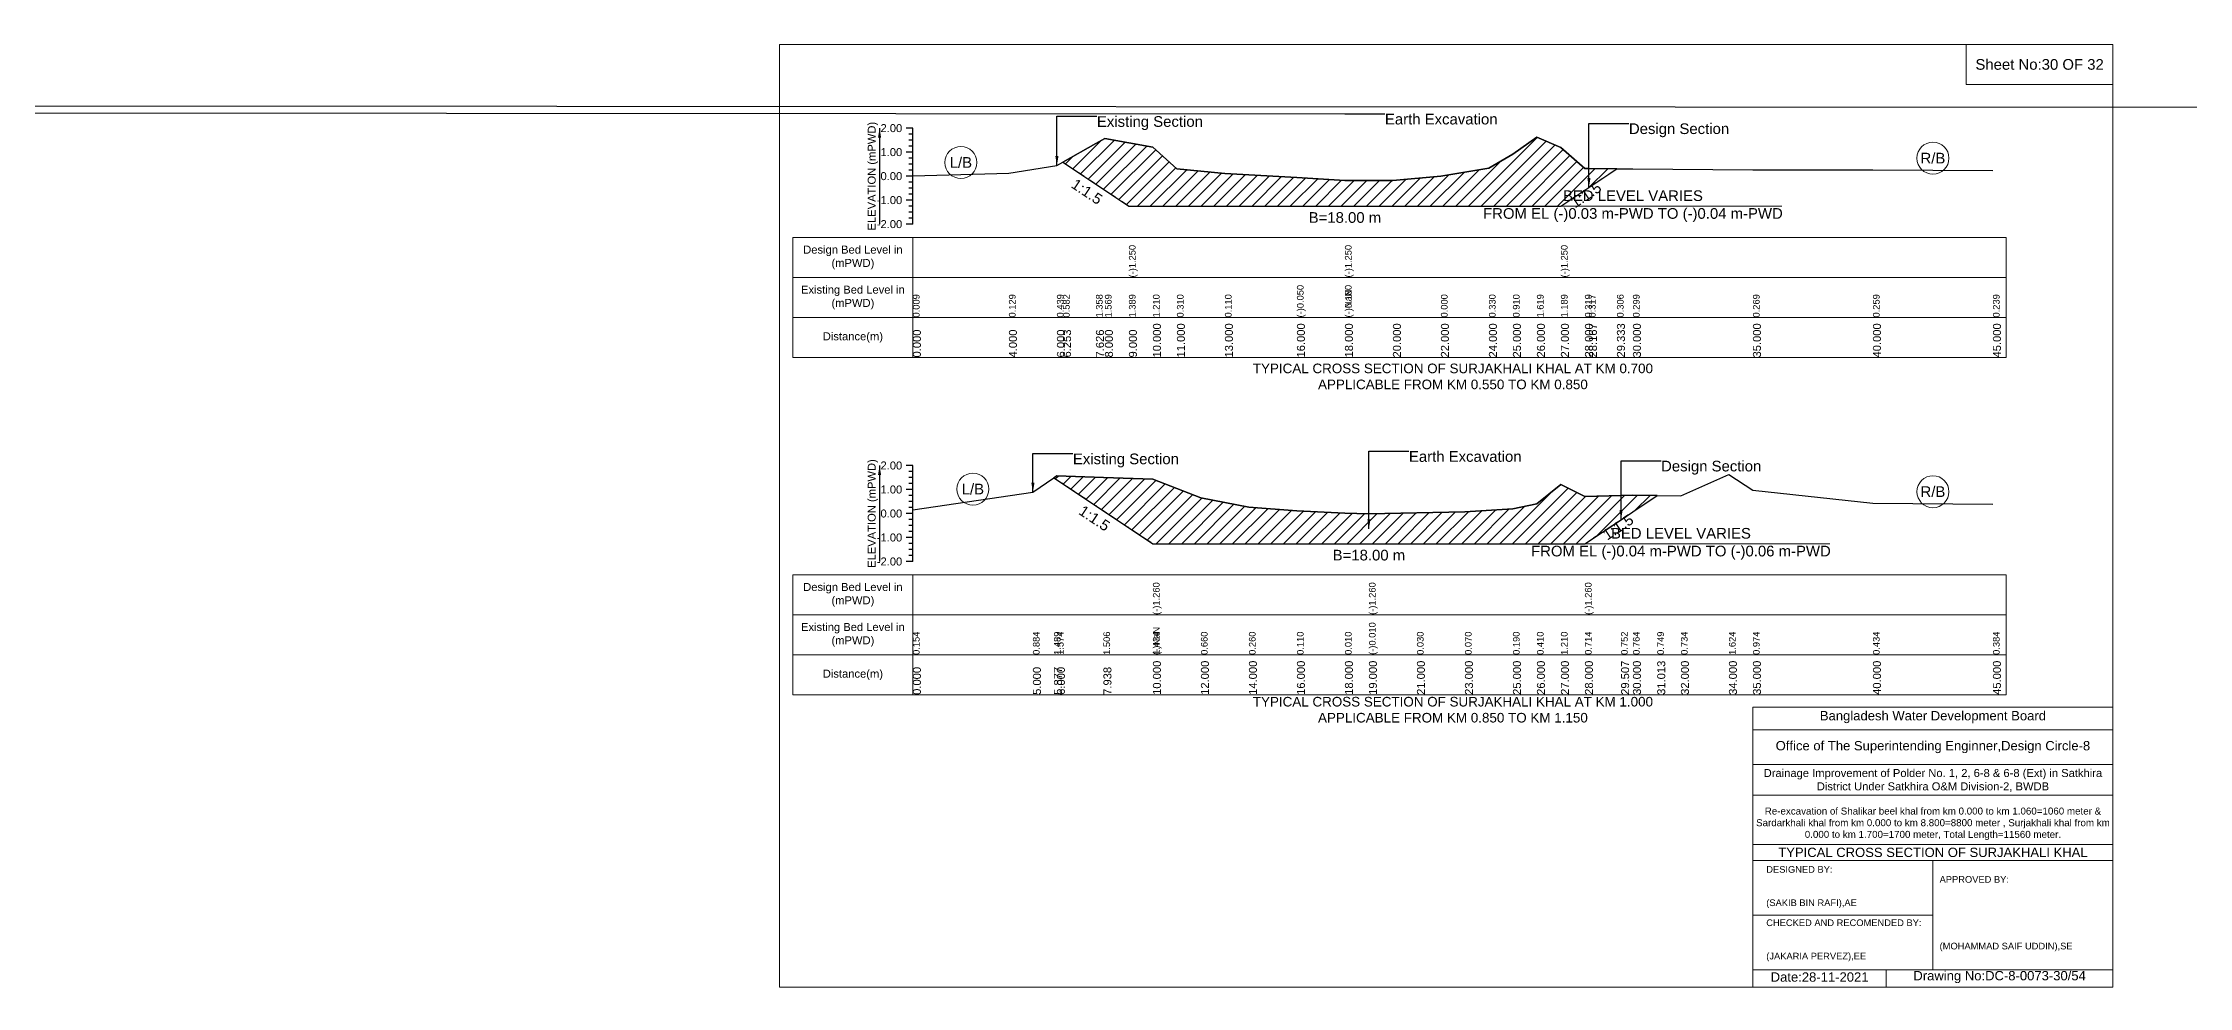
# Model space of a CAD drawing. Header units: inches. Extents: x 0 to 416000, y -4242 to 7.
# Drawn here: x 386685 to 396343, y -4242 to 7 of the extents above; entities that cross this region are included whole.
import ezdxf

# ---------------------------------------------------------------- set-up
doc = ezdxf.new("R2010")
doc.units = ezdxf.units.IN
doc.header["$LTSCALE"] = 7
doc.header["$MEASUREMENT"] = 0
doc.linetypes.add('DASHED', pattern=[0.75, 0.5, -0.25])
for name, color, linetype, lineweight in [('Cross section Data Border', 7, 'Continuous', 9), ('Cross Section Labels', 7, 'Continuous', 9), ('Design_Bed_Level for Xsection', 7, 'DASHED', 25), ('Existing_Bed_Level for Xsection', 7, 'Continuous', 25), ('Long Section Labels', 7, 'Continuous', 9)]:
    doc.layers.add(name, color=color, linetype=linetype, lineweight=lineweight)
doc.styles.get("Standard").update_dxf_attribs({"font": 'arial.ttf'})
doc.dimstyles.get("Standard").update_dxf_attribs({"dimtxt": 0.18, "dimasz": 0.18, "dimexe": 0.18, "dimexo": 0.0625, "dimgap": 0.09, "dimtad": 0, "dimtih": 1, "dimtoh": 1, "dimdec": 4, "dimzin": 0, "dimdsep": 46, "dimtxsty": 'Standard', "dimcen": 0.09, "dimadec": 0, "dimazin": 0, "dimtfac": 1, "dimtdec": 4, "dimtofl": 0, "dimtmove": 0, "dimatfit": 3, "dimfxl": 1, "dimtolj": 1, "dimtzin": 0, "dimarcsym": 0})

msp = doc.modelspace()

# ---------------------------------------------------------------- hatches: boundary and pattern name
at = {"layer": 'Existing_Bed_Level for Xsection'}
h = msp.add_hatch(dxfattribs=at)
h.set_pattern_fill('ANSI31', color=256, scale=324, style=0)
h.paths.add_polyline_path([(391275.3, -529.7), (391423.6, -628.7), (391464, -655.6), (391572, -727.6), (391680, -727.6), (391788, -727.6), (392004, -727.6), (392328, -727.6), (392544, -727.6), (392760, -727.6), (392976, -727.6), (393192, -727.6), (393300, -727.6), (393408, -727.6), (393516, -727.6), (393624, -655.6), (393642, -643.6), (393768, -559.5), (393642, -558.3), (393624, -558.1), (393516, -464.1), (393408, -417.7), (393300, -494.3), (393192, -556.9), (392976, -592.6), (392760, -612), (392544, -612), (392328, -598), (392004, -580.7), (391788, -559.1), (391680, -461.9), (391572, -442.5), (391464, -423.1), (391423.6, -445.9)])
h = msp.add_hatch(dxfattribs=at)
h.set_pattern_fill('ANSI31', color=256, scale=324, style=0)
h.paths.add_polyline_path([(391234.7, -1950.1), (391248, -1959), (391457.3, -2098.6), (391680, -2247), (391896, -2247), (392112, -2247), (392328, -2247), (392544, -2247), (392652, -2247), (392868, -2247), (393084, -2247), (393300, -2247), (393408, -2247), (393516, -2247), (393624, -2247), (393786.7, -2138.5), (393840, -2103), (393949.4, -2030), (393840, -2028.4), (393786.7, -2029.7), (393624, -2033.8), (393516, -1980.2), (393408, -2066.6), (393300, -2090.4), (393084, -2103.4), (392868, -2107.7), (392652, -2112), (392544, -2109.8), (392328, -2099), (392112, -2082.8), (391896, -2039.6), (391680, -1956), (391457.3, -1948.3), (391248, -1940.9)])

# ---------------------------------------------------------------- linework, layer by layer
at = {"layer": 'Cross section Data Border'}
for points in [[(390000, 0), (396000, 0), (396000, -4242), (390000, -4242)], [(395340, 0), (396000, 0), (396000, -180), (395340, -180)], [(390060, -868.6), (395520, -868.6), (395520, -1408.6), (390060, -1408.6)], [(390060, -2386.9), (395520, -2386.9), (395520, -2926.9), (390060, -2926.9)]]:
    msp.add_lwpolyline(points, close=True, dxfattribs=at)
for points in [[(390600, -868.6), (390600, -1408.6)], [(390060, -1048.6), (395520, -1048.6)], [(390060, -1228.6), (395520, -1228.6)], [(390600, -2386.9), (390600, -2926.9)], [(390060, -2566.9), (395520, -2566.9)], [(390060, -2746.9), (395520, -2746.9)], [(394380, -4242), (394380, -2982), (396000, -2982)], [(394380, -3084), (396000, -3084)], [(394380, -3240), (396000, -3240)], [(394380, -3378), (396000, -3378)], [(394380, -3600), (396000, -3600)], [(394380, -3672), (396000, -3672)], [(395190, -3672), (395190, -4164)], [(394380, -3918), (395190, -3918)], [(394380, -4164), (396000, -4164)], [(394980, -4164), (394980, -4242)]]:
    msp.add_lwpolyline(points, dxfattribs=at)
at = {"layer": 'Cross Section Labels'}
for points in [[(393170.2, -727.6), (394509.8, -727.6)], [(393386.2, -2247), (394725.8, -2247)]]:
    msp.add_lwpolyline(points, dxfattribs=at)
for centre in [(390816, -531.1), (395190, -511.7), (390870, -2000.9), (395190, -2012.7)]:
    msp.add_circle(centre, 72, dxfattribs=at)
at = {"layer": 'Design_Bed_Level for Xsection'}
for points in [[(391275.3, -529.7), (391423.6, -628.7), (391572, -727.6), (392544, -727.6), (393516, -727.6), (393642, -643.6), (393768, -559.5)], [(391234.7, -1950.1), (391457.3, -2098.6), (391680, -2247), (392652, -2247), (393624, -2247), (393786.7, -2138.5), (393949.4, -2030)]]:
    msp.add_lwpolyline(points, dxfattribs=at)
at = {"layer": 'Existing_Bed_Level for Xsection'}
for points in [[(390600, -376.6), (390570, -376.6)], [(390600, -808.6), (390600, -700.6), (390600, -592.6), (390600, -484.6), (390600, -376.6)], [(390600, -403.6), (390582, -403.6)], [(390600, -430.6), (390582, -430.6)], [(390600, -457.6), (390582, -457.6)], [(390600, -591.6), (391032, -578.6), (391248, -545.1), (391275.3, -529.7), (391423.6, -445.9), (391464, -423.1), (391572, -442.5), (391572, -442.5), (391680, -461.9), (391788, -559.1), (392004, -580.7), (392328, -598), (392544, -612), (392544, -612), (392760, -612), (392976, -592.6), (393192, -556.9), (393300, -494.3), (393408, -417.7), (393516, -464.1), (393516, -464.1), (393624, -558.1), (393642, -558.3), (393768, -559.5), (393840, -560.3), (394380, -563.5), (394920, -564.6), (395460, -566.7)], [(390600, -484.6), (390570, -484.6)], [(390600, -511.6), (390582, -511.6)], [(390600, -538.6), (390582, -538.6)], [(390600, -565.6), (390582, -565.6)], [(390600, -592.6), (390570, -592.6)], [(390600, -619.6), (390582, -619.6)], [(390600, -646.6), (390582, -646.6)], [(390600, -673.6), (390582, -673.6)], [(390600, -700.6), (390570, -700.6)], [(390600, -727.6), (390582, -727.6)], [(390600, -754.6), (390582, -754.6)], [(390600, -808.6), (390570, -808.6)], [(390600, -781.6), (390582, -781.6)], [(390600, -1894.9), (390570, -1894.9)], [(390600, -1921.9), (390582, -1921.9)], [(390600, -2326.9), (390600, -2218.9), (390600, -2110.9), (390600, -2002.9), (390600, -1894.9)], [(390600, -2002.9), (390570, -2002.9)], [(390600, -1948.9), (390582, -1948.9)], [(390600, -1975.9), (390582, -1975.9)], [(390600, -2094.3), (391140, -2015.4), (391234.7, -1950.1), (391248, -1940.9), (391457.3, -1948.3), (391680, -1956), (391680, -1956), (391896, -2039.6), (392112, -2082.8), (392328, -2099), (392544, -2109.8), (392652, -2112), (392652, -2112), (392868, -2107.7), (393084, -2103.4), (393300, -2090.4), (393408, -2066.6), (393516, -1980.2), (393624, -2033.8), (393624, -2033.8), (393786.7, -2029.7), (393840, -2028.4), (393949.4, -2030), (394056, -2031.6), (394272, -1935.5), (394380, -2005.7), (394920, -2064), (395460, -2069.4)], [(390600, -2110.9), (390570, -2110.9)], [(390600, -2029.9), (390582, -2029.9)], [(390600, -2056.9), (390582, -2056.9)], [(390600, -2083.9), (390582, -2083.9)], [(390600, -2218.9), (390570, -2218.9)], [(390600, -2137.9), (390582, -2137.9)], [(390600, -2164.9), (390582, -2164.9)], [(390600, -2191.9), (390582, -2191.9)], [(390600, -2245.9), (390582, -2245.9)], [(390600, -2272.9), (390582, -2272.9)], [(390600, -2299.9), (390582, -2299.9)], [(390600, -2326.9), (390570, -2326.9)]]:
    msp.add_lwpolyline(points, dxfattribs=at)
for points in [[(391275.3, -529.7), (391275.3, -529.7), (391423.6, -628.7), (391464, -655.6), (391572, -727.6), (391572, -727.6), (391680, -727.6), (391788, -727.6), (392004, -727.6), (392328, -727.6), (392544, -727.6), (392544, -727.6), (392760, -727.6), (392976, -727.6), (393192, -727.6), (393300, -727.6), (393408, -727.6), (393516, -727.6), (393516, -727.6), (393624, -655.6), (393642, -643.6), (393768, -559.5), (393642, -558.3), (393624, -558.1), (393516, -464.1), (393516, -464.1), (393408, -417.7), (393300, -494.3), (393192, -556.9), (392976, -592.6), (392760, -612), (392544, -612), (392544, -612), (392328, -598), (392004, -580.7), (391788, -559.1), (391680, -461.9), (391572, -442.5), (391572, -442.5), (391464, -423.1), (391423.6, -445.9), (391275.3, -529.7)], [(391234.7, -1950.1), (391248, -1959), (391457.3, -2098.6), (391680, -2247), (391680, -2247), (391896, -2247), (392112, -2247), (392328, -2247), (392544, -2247), (392652, -2247), (392652, -2247), (392868, -2247), (393084, -2247), (393300, -2247), (393408, -2247), (393516, -2247), (393624, -2247), (393624, -2247), (393786.7, -2138.5), (393840, -2103), (393949.4, -2030), (393840, -2028.4), (393786.7, -2029.7), (393624, -2033.8), (393624, -2033.8), (393516, -1980.2), (393408, -2066.6), (393300, -2090.4), (393084, -2103.4), (392868, -2107.7), (392652, -2112), (392652, -2112), (392544, -2109.8), (392328, -2099), (392112, -2082.8), (391896, -2039.6), (391680, -1956), (391680, -1956), (391457.3, -1948.3), (391248, -1940.9)]]:
    msp.add_lwpolyline(points, close=True, dxfattribs=at)

# ---------------------------------------------------------------- texts
at = {"layer": 'Cross section Data Border', "attachment_point": 5}
for s, insert, char_height in [('Sheet No:30 OF 32', (395670, -90), 48), ('Bangladesh Water Development Board', (395190, -3027), 42), ('Office of The Superintending Enginner,Design Circle-8', (395190, -3162), 42)]:
    msp.add_mtext(s, dxfattribs=dict(at, insert=insert, char_height=char_height))
at = {"layer": 'Cross section Data Border'}
for s, insert, char_height, width, attachment_point in [('Design Bed Level in (mPWD)', (390330, -958.6), 36, 480, 5), ('Existing Bed Level in (mPWD)', (390330, -1138.6), 36, 480, 5), ('Distance(m)', (390330, -1318.6), 36, 480, 5), ('Design Bed Level in (mPWD)', (390330, -2476.9), 36, 480, 5), ('Existing Bed Level in (mPWD)', (390330, -2656.9), 36, 480, 5), ('Distance(m)', (390330, -2836.9), 36, 480, 5), ('Drainage Improvement of Polder No. 1, 2, 6-8 & 6-8 (Ext) in Satkhira District Under Satkhira O&M Division-2, BWDB', (395190, -3312), 36, 1680, 5), ('Re-excavation of Shalikar beel khal from km 0.000 to km 1.060=1060 meter & Sardarkhali khal from km 0.000 to km 8.800=8800 meter , Surjakhali khal from km 0.000 to km 1.700=1700 meter, Total Length=11560 meter.', (395190, -3507), 31.4683, 1620, 5), ('TYPICAL CROSS SECTION OF SURJAKHALI KHAL', (395190, -3636), 42, 1680, 5), ('DESIGNED BY:^J^J^J(SAKIB BIN RAFI),AE', (394440, -3792), 30, 840, 4), ('APPROVED BY:^J^J^J^J^J^J(MOHAMMAD SAIF UDDIN),SE', (395220, -3912), 30, 840, 4), ('CHECKED AND RECOMENDED BY:^J^J^J(JAKARIA PERVEZ),EE', (394440, -4032), 30, 840, 4), ('Date:28-11-2021', (394680, -4197), 42, 840, 5), ('Drawing No:DC-8-0073-30/54', (395490, -4197), 42, 1320, 5)]:
    msp.add_mtext(s, dxfattribs=dict(at, insert=insert, char_height=char_height, width=width, attachment_point=attachment_point))
at = {"layer": 'Cross Section Labels'}
for s, insert, char_height, attachment_point in [('Existing Section', (391428, -322.6), 48, 1), ('Earth Excavation', (392724, -311.8), 48, 1), ('Design Section', (393822, -355), 48, 1), ('L/B', (390816, -531.1), 48, 5), ('R/B', (395190, -511.7), 48, 5), ('BED LEVEL VARIES ^JFROM EL (-)0.03 m-PWD TO (-)0.04 m-PWD', (393840, -727.6), 48, 5), ('B=18.00 m', (392544, -754.6), 48, 2), ('TYPICAL CROSS SECTION OF SURJAKHALI KHAL AT KM 0.700^JAPPLICABLE FROM KM 0.550 TO KM 0.850', (393030, -1494), 43.2, 5), ('Earth Excavation', (392832, -1830.1), 48, 1), ('Existing Section', (391320, -1840.9), 48, 1), ('Design Section', (393966.7, -1873.3), 48, 1), ('L/B', (390870, -2000.9), 48, 5), ('R/B', (395190, -2012.7), 48, 5), ('BED LEVEL VARIES ^JFROM EL (-)0.04 m-PWD TO (-)0.06 m-PWD', (394056, -2247), 48, 5), ('B=18.00 m', (392652, -2274), 48, 2), ('TYPICAL CROSS SECTION OF SURJAKHALI KHAL AT KM 1.000^JAPPLICABLE FROM KM 0.850 TO KM 1.150', (393030, -2994), 43.2, 5)]:
    msp.add_mtext(s, dxfattribs=dict(at, insert=insert, char_height=char_height, attachment_point=attachment_point))
at = {"layer": 'Cross Section Labels', "char_height": 48, "attachment_point": 2}
for insert, rotation in [((391396.6, -642.2), 326.30993), ((393615, -657.1), 33.69007), ((391430.3, -2112.1), 326.30993), ((393759.7, -2152), 33.69007)]:
    msp.add_mtext('1:1.5', dxfattribs=dict(at, insert=insert, rotation=rotation))
at = {"layer": 'Existing_Bed_Level for Xsection', "char_height": 36, "attachment_point": 5, "rotation": 90}
for insert in [(390420, -592.6), (390420, -2110.9)]:
    msp.add_mtext('ELEVATION (mPWD)', dxfattribs=dict(at, insert=insert))
at = {"layer": 'Existing_Bed_Level for Xsection', "char_height": 36, "attachment_point": 6}
for s, insert in [('2.00', (390552, -376.6)), ('1.00', (390552, -484.6)), ('0.00', (390552, -592.6)), ('-1.00', (390552, -700.6)), ('-2.00', (390552, -808.6)), ('2.00', (390552, -1894.9)), ('1.00', (390552, -2002.9)), ('0.00', (390552, -2110.9)), ('-1.00', (390552, -2218.9)), ('-2.00', (390552, -2326.9))]:
    msp.add_mtext(s, dxfattribs=dict(at, insert=insert))
at = {"layer": 'Long Section Labels', "attachment_point": 1, "rotation": 90}
for s, insert, char_height in [('(-)1.250', (391572, -1048.6), 30), ('(-)1.250', (392544, -1048.6), 30), ('(-)1.250', (393516, -1048.6), 30), ('0.009', (390600, -1228.6), 30), ('0.129', (391032, -1228.6), 30), ('0.439', (391248, -1228.6), 30), ('0.582', (391275.3, -1228.6), 30), ('1.358', (391423.6, -1228.6), 30), ('1.569', (391464, -1228.6), 30), ('1.389', (391572, -1228.6), 30), ('1.389', (391572, -1228.6), 30), ('1.389', (391572, -1228.6), 30), ('1.210', (391680, -1228.6), 30), ('0.310', (391788, -1228.6), 30), ('0.110', (392004, -1228.6), 30), ('(-)0.050', (392328, -1228.6), 30), ('(-)0.180', (392544, -1228.6), 30), ('(-)0.180', (392544, -1228.6), 30), ('(-)0.180', (392544, -1228.6), 30), ('(-)NaN', (392544, -1228.6), 30), ('(-)NaN', (392544, -1228.6), 30), ('0.000', (392976, -1228.6), 30), ('0.330', (393192, -1228.6), 30), ('0.910', (393300, -1228.6), 30), ('1.619', (393408, -1228.6), 30), ('1.189', (393516, -1228.6), 30), ('1.189', (393516, -1228.6), 30), ('0.319', (393624, -1228.6), 30), ('0.317', (393642, -1228.6), 30), ('0.306', (393768, -1228.6), 30), ('0.299', (393840, -1228.6), 30), ('0.269', (394380, -1228.6), 30), ('0.259', (394920, -1228.6), 30), ('0.239', (395460, -1228.6), 30), ('0.000', (390600, -1408.6), 36), ('4.000', (391032, -1408.6), 36), ('6.000', (391248, -1408.6), 36), ('6.253', (391275.3, -1408.6), 36), ('7.626', (391423.6, -1408.6), 36), ('8.000', (391464, -1408.6), 36), ('9.000', (391572, -1408.6), 36), ('9.000', (391572, -1408.6), 36), ('9.000', (391572, -1408.6), 36), ('10.000', (391680, -1408.6), 36), ('11.000', (391788, -1408.6), 36), ('13.000', (392004, -1408.6), 36), ('16.000', (392328, -1408.6), 36), ('18.000', (392544, -1408.6), 36), ('18.000', (392544, -1408.6), 36), ('18.000', (392544, -1408.6), 36), ('20.000', (392760, -1408.6), 36), ('22.000', (392976, -1408.6), 36), ('24.000', (393192, -1408.6), 36), ('25.000', (393300, -1408.6), 36), ('26.000', (393408, -1408.6), 36), ('27.000', (393516, -1408.6), 36), ('27.000', (393516, -1408.6), 36), ('27.000', (393516, -1408.6), 36), ('28.000', (393624, -1408.6), 36), ('28.167', (393642, -1408.6), 36), ('29.333', (393768, -1408.6), 36), ('30.000', (393840, -1408.6), 36), ('35.000', (394380, -1408.6), 36), ('40.000', (394920, -1408.6), 36), ('45.000', (395460, -1408.6), 36), ('(-)1.260', (391680, -2566.9), 30), ('(-)1.260', (392652, -2566.9), 30), ('(-)1.260', (393624, -2566.9), 30), ('(-)0.010', (392652, -2746.9), 30), ('(-)0.010', (392652, -2746.9), 30), ('(-)0.010', (392652, -2746.9), 30), ('0.154', (390600, -2746.9), 30), ('0.884', (391140, -2746.9), 30), ('1.489', (391234.7, -2746.9), 30), ('1.574', (391248, -2746.9), 30), ('1.506', (391457.3, -2746.9), 30), ('(-)NaN', (391680, -2746.9), 30), ('1.434', (391680, -2746.9), 30), ('1.434', (391680, -2746.9), 30), ('0.660', (391896, -2746.9), 30), ('0.260', (392112, -2746.9), 30), ('0.110', (392328, -2746.9), 30), ('0.010', (392544, -2746.9), 30), ('0.030', (392868, -2746.9), 30), ('0.070', (393084, -2746.9), 30), ('0.190', (393300, -2746.9), 30), ('0.410', (393408, -2746.9), 30), ('1.210', (393516, -2746.9), 30), ('0.714', (393624, -2746.9), 30), ('0.714', (393624, -2746.9), 30), ('0.714', (393624, -2746.9), 30), ('0.752', (393786.7, -2746.9), 30), ('0.764', (393840, -2746.9), 30), ('0.749', (393949.4, -2746.9), 30), ('0.734', (394056, -2746.9), 30), ('1.624', (394272, -2746.9), 30), ('0.974', (394380, -2746.9), 30), ('0.434', (394920, -2746.9), 30), ('0.384', (395460, -2746.9), 30), ('10.000', (391680, -2926.9), 36), ('10.000', (391680, -2926.9), 36), ('10.000', (391680, -2926.9), 36), ('12.000', (391896, -2926.9), 36), ('14.000', (392112, -2926.9), 36), ('16.000', (392328, -2926.9), 36), ('18.000', (392544, -2926.9), 36), ('19.000', (392652, -2926.9), 36), ('19.000', (392652, -2926.9), 36), ('19.000', (392652, -2926.9), 36), ('21.000', (392868, -2926.9), 36), ('23.000', (393084, -2926.9), 36), ('25.000', (393300, -2926.9), 36), ('26.000', (393408, -2926.9), 36), ('27.000', (393516, -2926.9), 36), ('28.000', (393624, -2926.9), 36), ('28.000', (393624, -2926.9), 36), ('28.000', (393624, -2926.9), 36), ('29.507', (393786.7, -2926.9), 36), ('30.000', (393840, -2926.9), 36), ('31.013', (393949.4, -2926.9), 36), ('32.000', (394056, -2926.9), 36), ('34.000', (394272, -2926.9), 36), ('35.000', (394380, -2926.9), 36), ('40.000', (394920, -2926.9), 36), ('45.000', (395460, -2926.9), 36), ('0.000', (390600, -2926.9), 36), ('5.000', (391140, -2926.9), 36), ('5.877', (391234.7, -2926.9), 36), ('6.000', (391248, -2926.9), 36), ('7.938', (391457.3, -2926.9), 36)]:
    msp.add_mtext(s, dxfattribs=dict(at, insert=insert, char_height=char_height))

# ---------------------------------------------------------------- leaders
at = {"layer": 'Cross Section Labels', "annotation_type": 0, "has_hookline": 1, "hookline_direction": 0}
for points, text_width in [([(0, 0), (392544, -311.8), (392723.9, -311.8)], 497), ([(0, 0), (402652, -286.9), (402831.9, -286.9)], 497), ([(391248, -545.1), (391248, -322.6), (391427.9, -322.6)], 467.2), ([(393642, -643.6), (393642, -355), (393821.9, -355)], 441.2), ([(392652, -2179.5), (392652, -1830.1), (392831.9, -1830.1)], 497), ([(391140, -2015.4), (391140, -1840.9), (391319.9, -1840.9)], 467.2), ([(393786.7, -2138.5), (393786.7, -1873.3), (393966.6, -1873.3)], 441.2)]:
    msp.add_leader(points, dimstyle='Standard', override={"dimasz": 43.2}, dxfattribs=dict(at, text_width=text_width))
at = {"layer": 'Existing_Bed_Level for Xsection'}
for points in [[(390450, -376.6), (390450, -808.6)], [(390450, -1894.9), (390450, -2326.9)]]:
    msp.add_leader(points, dimstyle='Standard', override={"dimasz": 43.2}, dxfattribs=at)

doc.saveas('drawing.dxf')
